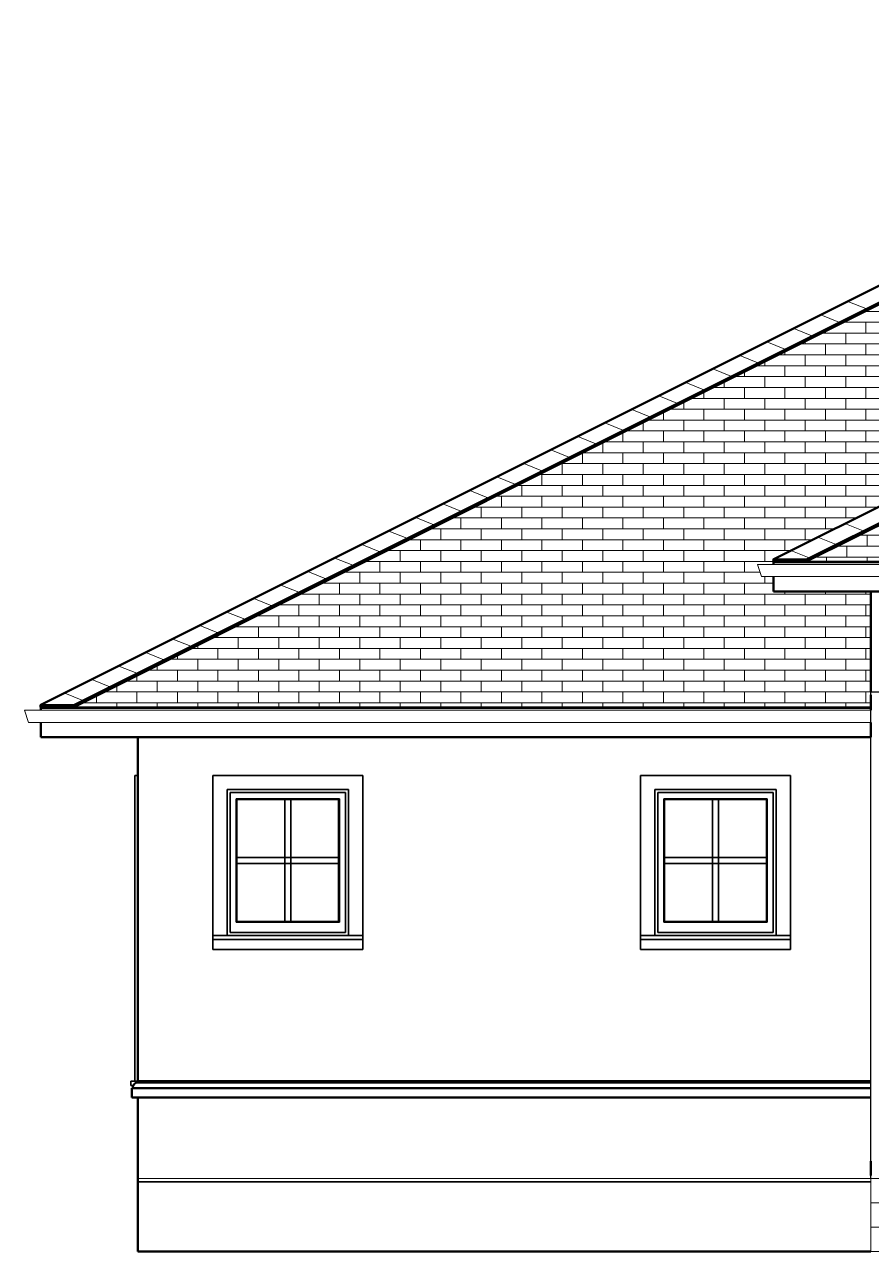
# Model space of a CAD drawing. Header units: inches. Extents: x -382 to 454, y -18 to 290.
# Drawn here: x -382.3 to -173.2, y -18 to 284.8 of the extents above; entities that cross this region are included whole.
import ezdxf

# ---------------------------------------------------------------- set-up
doc = ezdxf.new("R2010")
doc.units = ezdxf.units.IN
doc.header["$LTSCALE"] = 96
doc.header["$MEASUREMENT"] = 0
doc.layers.add('CAD_  Default_Lines', color=7, linetype='Continuous', lineweight=18, true_color=0x000000)
doc.layers.add('CAD_  Default_Patterns', color=7, linetype='Continuous', lineweight=18, true_color=0x000000)

msp = doc.modelspace()

# ---------------------------------------------------------------- linework, layer by layer
at = {"layer": 'CAD_  Default_Lines', "color": 18, "linetype": 'Continuous', "lineweight": 50, "true_color": 0x000000, "transparency": 33554687}
for p, q in [((-42.4, 284.81), (-378.45, 116.79)), ((-39.64, 282.05), (-370.17, 116.79)), ((-39.64, 281.61), (-370.27, 116.29)), ((-56.33, 223.34), (-197.49, 152.76)), ((-56.33, 218.76), (-189.32, 152.26)), ((-189.22, 152.76), (-56.33, 219.21)), ((-189.22, 152.76), (-197.49, 152.76)), ((-197.49, 152.76), (-197.37, 152.26)), ((-197.42, 152.24), (-197.37, 152.26)), ((-197.38, 152.15), (-197.42, 152.24)), ((-197.42, 152.24), (84.77, 152.24)), ((84.71, 152.12), (-197.37, 152.12)), ((-197.37, 151.57), (-197.37, 152.12)), ((-189.32, 152.26), (-189.22, 152.76)), ((-197.37, 144.88), (-197.37, 148.57)), ((84.71, 144.88), (-197.37, 144.88)), ((-173.37, 120), (-173.37, 144.88)), ((-173.32, 120), (-173.37, 120)), ((-173.37, 119.38), (-173.37, 115.59)), ((-370.17, 116.79), (-378.45, 116.79)), ((-378.32, 116.29), (-378.45, 116.79)), ((-378.38, 116.26), (-378.32, 116.29)), ((-378.32, 116.15), (-378.38, 116.26)), ((-378.38, 116.26), (-173.37, 116.26)), ((-378.32, 115.59), (-378.32, 116.15)), ((-378.32, 116.15), (-173.37, 116.15)), ((-370.27, 116.29), (-370.17, 116.79)), ((-378.32, 108.9), (-378.32, 112.59)), ((-173.37, 108.9), (-173.37, 112.59)), ((-173.32, 110.47), (-173.37, 110.47)), ((-173.37, 110.09), (-173.32, 110.09)), ((-378.32, 108.9), (-173.37, 108.9)), ((-354.32, 24), (-354.32, 108.9)), ((-355.82, 22.33), (-173.32, 22.33)), ((-355.82, 22.33), (-355.82, 20)), ((-355.54, 22.68), (-355.57, 22.33)), ((-355.54, 22.68), (-355.44, 23)), ((-355.28, 23.28), (-355.44, 23)), ((-355.28, 23.28), (-355.07, 23.49)), ((-355.07, 23.49), (-354.83, 23.62)), ((-354.83, 23.62), (-354.57, 23.67)), ((-354.57, 24), (-173.32, 24)), ((-354.57, 23.67), (-354.57, 24)), ((-173.32, 23.67), (-354.57, 23.67)), ((-355.82, 20), (-173.32, 20)), ((-354.32, -18), (-354.32, 20)), ((-173.37, 4.25), (-173.32, 4.25)), ((-173.37, 4.25), (-173.37, 0.75)), ((-354.32, -18), (-173.37, -18))]:
    msp.add_line(p, q, dxfattribs=at)
at = {"layer": 'CAD_  Default_Lines', "color": 18, "linetype": 'Continuous', "lineweight": 18, "true_color": 0x000000, "transparency": 33554687}
for p, q in [((88.71, 151.57), (-201.37, 151.57)), ((-200.37, 148.57), (-201.37, 151.57)), ((-200.37, 148.57), (87.71, 148.57)), ((-173.37, 120), (-173.32, 120)), ((-173.37, 120), (-173.37, 119.38)), ((-173.32, 119.38), (-173.37, 119.38)), ((-173.37, 115.59), (-382.32, 115.59)), ((-381.32, 112.59), (-382.32, 115.59)), ((-173.37, 112.59), (-173.37, 115.59)), ((-381.32, 112.59), (-173.37, 112.59)), ((-173.37, 0), (60.71, 0)), ((-173.37, -18), (-173.37, 0)), ((-173.37, -6), (60.71, -6)), ((-173.37, -12), (60.71, -12)), ((60.71, -18), (-173.37, -18))]:
    msp.add_line(p, q, dxfattribs=at)
at = {"layer": 'CAD_  Default_Lines', "color": 18, "linetype": 'Continuous', "lineweight": 25, "true_color": 0x000000, "transparency": 33554687}
for p in [(-173.32, 0), (-161.32, 120)]:
    msp.add_line(p, (-173.32, 120), dxfattribs=at)
at = {"layer": 'CAD_  Default_Lines', "color": 18, "linetype": 'Continuous', "lineweight": 35, "true_color": 0x000000, "transparency": 33554687}
for p, q in [((-355.07, 24), (-355.07, 99.5)), ((-354.32, 99.5), (-355.07, 99.5)), ((-335.82, 99.5), (-335.82, 56.5)), ((-298.82, 99.5), (-335.82, 99.5)), ((-298.82, 56.5), (-298.82, 99.5)), ((-230.2, 56.5), (-230.2, 99.5)), ((-193.2, 99.5), (-230.2, 99.5)), ((-193.2, 99.5), (-193.2, 56.5)), ((-332.32, 96), (-332.32, 60)), ((-332.32, 96), (-302.32, 96)), ((-303.07, 95.25), (-331.57, 95.25)), ((-331.57, 95.25), (-331.57, 60.75)), ((-303.07, 60.75), (-303.07, 95.25)), ((-302.32, 96), (-302.32, 60)), ((-226.7, 96), (-226.7, 60)), ((-196.7, 96), (-226.7, 96)), ((-225.95, 60.75), (-225.95, 95.25)), ((-197.45, 95.25), (-225.95, 95.25)), ((-197.45, 60.75), (-197.45, 95.25)), ((-196.7, 96), (-196.7, 60)), ((-330.07, 63.25), (-330.07, 93.75)), ((-304.57, 93.75), (-330.07, 93.75)), ((-330.07, 93.75), (-329.88, 93.56)), ((-329.88, 63.44), (-329.88, 93.56)), ((-329.88, 93.56), (-304.76, 93.56)), ((-318.07, 63.44), (-318.07, 93.56)), ((-316.57, 93.56), (-316.57, 63.44)), ((-304.57, 93.75), (-304.76, 93.56)), ((-304.76, 93.56), (-304.76, 63.44)), ((-304.57, 93.75), (-304.57, 63.25)), ((-224.45, 63.25), (-224.45, 93.75)), ((-198.95, 93.75), (-224.45, 93.75)), ((-224.45, 93.75), (-224.27, 93.56)), ((-224.27, 63.44), (-224.27, 93.56)), ((-224.27, 93.56), (-199.14, 93.56)), ((-212.45, 63.44), (-212.45, 93.56)), ((-210.95, 93.56), (-210.95, 63.44)), ((-199.14, 93.56), (-198.95, 93.75)), ((-199.14, 93.56), (-199.14, 63.44)), ((-198.95, 93.75), (-198.95, 63.25)), ((-329.88, 79.25), (-304.76, 79.25)), ((-224.27, 79.25), (-199.14, 79.25)), ((-304.76, 77.75), (-329.88, 77.75)), ((-199.14, 77.75), (-224.27, 77.75)), ((-331.57, 60.75), (-303.07, 60.75)), ((-330.07, 63.25), (-329.88, 63.44)), ((-330.07, 63.25), (-304.57, 63.25)), ((-304.76, 63.44), (-329.88, 63.44)), ((-304.76, 63.44), (-304.57, 63.25)), ((-225.95, 60.75), (-197.45, 60.75)), ((-224.45, 63.25), (-224.27, 63.44)), ((-224.45, 63.25), (-198.95, 63.25)), ((-199.14, 63.44), (-224.27, 63.44)), ((-199.14, 63.44), (-198.95, 63.25)), ((-298.82, 60), (-335.82, 60)), ((-298.82, 59), (-335.82, 59)), ((-193.2, 60), (-230.2, 60)), ((-230.2, 59), (-193.2, 59)), ((-335.82, 56.5), (-298.82, 56.5)), ((-230.2, 56.5), (-193.2, 56.5)), ((-356.07, 24), (-354.57, 24)), ((-356.07, 23), (-356.07, 24)), ((-355.44, 23), (-356.07, 23))]:
    msp.add_line(p, q, dxfattribs=at)
at = {"layer": 'CAD_  Default_Lines', "color": 18, "linetype": 'Continuous', "lineweight": 9, "true_color": 0x000000, "transparency": 33554687}
for p, q in [((-354.32, 0), (-173.37, 0)), ((-354.32, -0.87), (-354.32, 0)), ((-173.37, 0), (-173.37, 0.75)), ((-173.32, 0.75), (-173.37, 0.75)), ((-173.37, -0.75), (-354.32, -0.75)), ((-354.32, -0.87), (-173.37, -0.87))]:
    msp.add_line(p, q, dxfattribs=at)
at = {"layer": 'CAD_  Default_Patterns', "color": 18, "linetype": 'Continuous', "lineweight": 0, "true_color": 0x000000, "transparency": 33554687}
for p, q in [((-370.4, 116.79), (-39.71, 282.13)), ((-189.44, 152.76), (-56.33, 219.32)), ((-179.06, 216.48), (-174.59, 214.69)), ((-185.73, 213.15), (-181.26, 211.36)), ((-177.92, 213.02), (-177.8, 212.97)), ((-174.82, 214.02), (-74.98, 214.02)), ((-174.56, 214.14), (-174.56, 214.02)), ((-192.4, 209.81), (-187.92, 208.02)), ((-184.59, 209.69), (-184.47, 209.64)), ((-184.56, 209.14), (-184.56, 208.65)), ((-180.19, 211.33), (-80.35, 211.33)), ((-179.56, 211.64), (-179.56, 211.33)), ((-174.56, 211.33), (-174.56, 208.65)), ((-199.06, 206.48), (-194.59, 204.69)), ((-191.26, 206.36), (-191.13, 206.31)), ((-190.92, 205.97), (-91.08, 205.97)), ((-189.56, 206.64), (-189.56, 205.97)), ((-185.55, 208.65), (-85.72, 208.65)), ((-184.56, 205.97), (-184.56, 203.28)), ((-179.56, 208.65), (-179.56, 205.97)), ((-174.56, 205.97), (-174.56, 203.28)), ((-205.73, 203.15), (-201.26, 201.36)), ((-197.92, 203.02), (-197.8, 202.97)), ((-196.29, 203.28), (-96.45, 203.28)), ((-194.56, 204.14), (-194.56, 203.28)), ((-189.56, 203.28), (-189.56, 200.6)), ((-179.56, 203.28), (-179.56, 200.6)), ((-201.65, 200.6), (-101.82, 200.6)), ((-199.56, 201.64), (-199.56, 200.6)), ((-194.56, 200.6), (-194.56, 197.92)), ((-184.56, 200.6), (-184.56, 197.92)), ((-174.56, 200.6), (-174.56, 197.92)), ((-212.4, 199.81), (-207.92, 198.02)), ((-207.02, 197.92), (-107.18, 197.92)), ((-204.59, 199.69), (-204.47, 199.64)), ((-204.56, 199.14), (-204.56, 197.92)), ((-199.56, 197.92), (-199.56, 195.23)), ((-189.56, 197.92), (-189.56, 195.23)), ((-179.56, 197.92), (-179.56, 195.23)), ((-219.06, 196.48), (-214.59, 194.69)), ((-214.56, 194.14), (-214.56, 192.55)), ((-212.39, 195.23), (-112.55, 195.23)), ((-211.26, 196.36), (-211.13, 196.31)), ((-209.56, 196.64), (-209.56, 195.23)), ((-204.56, 195.23), (-204.56, 192.55)), ((-194.56, 195.23), (-194.56, 192.55)), ((-184.56, 195.23), (-184.56, 192.55)), ((-174.56, 195.23), (-174.56, 192.55)), ((-225.73, 193.15), (-221.26, 191.36)), ((-219.56, 191.64), (-219.56, 189.87)), ((-217.92, 193.02), (-217.8, 192.97)), ((-217.75, 192.55), (-117.92, 192.55)), ((-209.56, 192.55), (-209.56, 189.87)), ((-199.56, 192.55), (-199.56, 189.87)), ((-189.56, 192.55), (-189.56, 189.87)), ((-179.56, 192.55), (-179.56, 189.87)), ((-232.4, 189.81), (-227.92, 188.02)), ((-224.59, 189.69), (-224.47, 189.64)), ((-224.56, 189.14), (-224.56, 187.18)), ((-223.12, 189.87), (-123.28, 189.87)), ((-214.56, 189.87), (-214.56, 187.18)), ((-204.56, 189.87), (-204.56, 187.18)), ((-194.56, 189.87), (-194.56, 187.18)), ((-184.56, 189.87), (-184.56, 187.18)), ((-174.56, 189.87), (-174.56, 187.18)), ((-239.06, 186.48), (-234.59, 184.69)), ((-231.26, 186.36), (-231.13, 186.31)), ((-229.56, 186.64), (-229.56, 184.5)), ((-228.49, 187.18), (-128.65, 187.18)), ((-219.56, 187.18), (-219.56, 184.5)), ((-209.56, 187.18), (-209.56, 184.5)), ((-199.56, 187.18), (-199.56, 184.5)), ((-189.56, 187.18), (-189.56, 184.5)), ((-179.56, 187.18), (-179.56, 184.5)), ((-245.73, 183.15), (-241.26, 181.36)), ((-239.22, 181.82), (-139.38, 181.82)), ((-237.92, 183.02), (-237.8, 182.97)), ((-234.56, 184.14), (-234.56, 181.82)), ((-233.85, 184.5), (-134.02, 184.5)), ((-229.56, 181.82), (-229.56, 179.13)), ((-224.56, 184.5), (-224.56, 181.82)), ((-219.56, 181.82), (-219.56, 179.13)), ((-214.56, 184.5), (-214.56, 181.82)), ((-209.56, 181.82), (-209.56, 179.13)), ((-204.56, 184.5), (-204.56, 181.82)), ((-199.56, 181.82), (-199.56, 179.13)), ((-194.56, 184.5), (-194.56, 181.82)), ((-189.56, 181.82), (-189.56, 179.13)), ((-184.56, 184.5), (-184.56, 181.82)), ((-179.56, 181.82), (-179.56, 179.13)), ((-174.56, 184.5), (-174.56, 181.82)), ((-252.4, 179.81), (-247.92, 178.02)), ((-244.59, 179.69), (-244.47, 179.64)), ((-244.59, 179.13), (-144.75, 179.13)), ((-244.56, 179.13), (-244.56, 176.45)), ((-239.56, 181.64), (-239.56, 179.13)), ((-234.56, 179.13), (-234.56, 176.45)), ((-224.56, 179.13), (-224.56, 176.45)), ((-214.56, 179.13), (-214.56, 176.45)), ((-204.56, 179.13), (-204.56, 176.45)), ((-194.56, 179.13), (-194.56, 176.45)), ((-184.56, 179.13), (-184.56, 176.45)), ((-174.56, 179.13), (-174.56, 176.45)), ((-259.06, 176.48), (-254.59, 174.69)), ((-251.26, 176.36), (-251.13, 176.31)), ((-249.95, 176.45), (-150.12, 176.45)), ((-249.56, 176.45), (-249.56, 173.77)), ((-239.56, 176.45), (-239.56, 173.77)), ((-229.56, 176.45), (-229.56, 173.77)), ((-219.56, 176.45), (-219.56, 173.77)), ((-209.56, 176.45), (-209.56, 173.77)), ((-199.56, 176.45), (-199.56, 173.77)), ((-189.56, 176.45), (-189.56, 173.77)), ((-179.56, 176.45), (-179.56, 173.77)), ((-265.73, 173.15), (-261.26, 171.36)), ((-257.92, 173.02), (-257.8, 172.97)), ((-255.32, 173.77), (-155.48, 173.77)), ((-254.56, 173.77), (-254.56, 171.08)), ((-244.56, 173.77), (-244.56, 171.08)), ((-234.56, 173.77), (-234.56, 171.08)), ((-224.56, 173.77), (-224.56, 171.08)), ((-214.56, 173.77), (-214.56, 171.08)), ((-204.56, 173.77), (-204.56, 171.08)), ((-194.56, 173.77), (-194.56, 171.08)), ((-184.56, 173.77), (-184.56, 171.08)), ((-174.56, 173.77), (-174.56, 171.08)), ((-272.4, 169.81), (-267.92, 168.02)), ((-264.59, 169.69), (-264.47, 169.64)), ((-260.69, 171.08), (-160.85, 171.08)), ((-259.56, 171.08), (-259.56, 168.4)), ((-249.56, 171.08), (-249.56, 168.4)), ((-239.56, 171.08), (-239.56, 168.4)), ((-229.56, 171.08), (-229.56, 168.4)), ((-219.56, 171.08), (-219.56, 168.4)), ((-209.56, 171.08), (-209.56, 168.4)), ((-199.56, 171.08), (-199.56, 168.4)), ((-189.56, 171.08), (-189.56, 168.4)), ((-179.56, 171.08), (-179.56, 168.4)), ((-266.05, 168.4), (-166.22, 168.4)), ((-264.56, 168.4), (-264.56, 165.72)), ((-254.56, 168.4), (-254.56, 165.72)), ((-244.56, 168.4), (-244.56, 165.72)), ((-234.56, 168.4), (-234.56, 165.72)), ((-224.56, 168.4), (-224.56, 165.72)), ((-214.56, 168.4), (-214.56, 165.72)), ((-204.56, 168.4), (-204.56, 165.72)), ((-194.56, 168.4), (-194.56, 165.72)), ((-184.56, 168.4), (-184.56, 165.72)), ((-174.56, 168.4), (-174.56, 165.72)), ((-279.06, 166.48), (-274.59, 164.69)), ((-271.42, 165.72), (-171.58, 165.72)), ((-271.26, 166.36), (-271.13, 166.31)), ((-269.56, 165.72), (-269.56, 163.03)), ((-259.56, 165.72), (-259.56, 163.03)), ((-249.56, 165.72), (-249.56, 163.03)), ((-239.56, 165.72), (-239.56, 163.03)), ((-229.56, 165.72), (-229.56, 163.03)), ((-219.56, 165.72), (-219.56, 163.03)), ((-209.56, 165.72), (-209.56, 163.03)), ((-199.56, 165.72), (-199.56, 163.03)), ((-189.56, 165.72), (-189.56, 163.03)), ((-179.56, 165.72), (-179.56, 163.03)), ((-285.73, 163.15), (-281.26, 161.36)), ((-277.92, 163.02), (-277.8, 162.97)), ((-276.79, 163.03), (-176.95, 163.03)), ((-274.56, 163.03), (-274.56, 160.35)), ((-264.56, 163.03), (-264.56, 160.35)), ((-254.56, 163.03), (-254.56, 160.35)), ((-244.56, 163.03), (-244.56, 160.35)), ((-234.56, 163.03), (-234.56, 160.35)), ((-224.56, 163.03), (-224.56, 160.35)), ((-214.56, 163.03), (-214.56, 160.35)), ((-204.56, 163.03), (-204.56, 160.35)), ((-194.56, 163.03), (-194.56, 160.35)), ((-184.56, 163.03), (-184.56, 160.35)), ((-179.74, 161.64), (-175.26, 159.85)), ((-292.4, 159.81), (-287.92, 158.02)), ((-287.52, 157.67), (-187.68, 157.67)), ((-284.59, 159.69), (-284.47, 159.64)), ((-284.56, 157.67), (-284.56, 154.98)), ((-282.15, 160.35), (-182.32, 160.35)), ((-279.56, 160.35), (-279.56, 157.67)), ((-274.56, 157.67), (-274.56, 154.98)), ((-269.56, 160.35), (-269.56, 157.67)), ((-264.56, 157.67), (-264.56, 154.98)), ((-259.56, 160.35), (-259.56, 157.67)), ((-254.56, 157.67), (-254.56, 154.98)), ((-249.56, 160.35), (-249.56, 157.67)), ((-244.56, 157.67), (-244.56, 154.98)), ((-239.56, 160.35), (-239.56, 157.67)), ((-234.56, 157.67), (-234.56, 154.98)), ((-229.56, 160.35), (-229.56, 157.67)), ((-224.56, 157.67), (-224.56, 154.98)), ((-219.56, 160.35), (-219.56, 157.67)), ((-214.56, 157.67), (-214.56, 154.98)), ((-209.56, 160.35), (-209.56, 157.67)), ((-204.56, 157.67), (-204.56, 154.98)), ((-199.56, 160.35), (-199.56, 157.67)), ((-194.56, 157.67), (-194.56, 154.98)), ((-189.56, 160.35), (-189.56, 157.67)), ((-186.4, 158.31), (-181.93, 156.52)), ((-178.6, 158.18), (-178.47, 158.13)), ((-176.33, 158.76), (63.68, 158.76)), ((-174.29, 158.76), (-174.29, 156.08)), ((-299.06, 156.48), (-294.59, 154.69)), ((-292.88, 154.98), (-193.05, 154.98)), ((-291.26, 156.36), (-291.13, 156.31)), ((-289.56, 154.98), (-289.56, 152.3)), ((-279.56, 154.98), (-279.56, 152.3)), ((-269.56, 154.98), (-269.56, 152.3)), ((-259.56, 154.98), (-259.56, 152.3)), ((-249.56, 154.98), (-249.56, 152.3)), ((-239.56, 154.98), (-239.56, 152.3)), ((-229.56, 154.98), (-229.56, 152.3)), ((-219.56, 154.98), (-219.56, 152.3)), ((-209.56, 154.98), (-209.56, 152.3)), ((-199.56, 154.98), (-199.56, 152.3)), ((-193.07, 154.97), (-188.6, 153.18)), ((-185.26, 154.85), (-185.14, 154.8)), ((-181.7, 156.08), (69.04, 156.08)), ((-179.29, 156.08), (-179.29, 153.39)), ((-305.73, 153.15), (-301.26, 151.36)), ((-298.25, 152.3), (-197.38, 152.3)), ((-297.92, 153.02), (-297.8, 152.97)), ((-294.56, 152.3), (-294.56, 149.62)), ((-284.56, 152.3), (-284.56, 149.62)), ((-274.56, 152.3), (-274.56, 149.62)), ((-264.56, 152.3), (-264.56, 149.62)), ((-254.56, 152.3), (-254.56, 149.62)), ((-244.56, 152.3), (-244.56, 149.62)), ((-234.56, 152.3), (-234.56, 149.62)), ((-224.56, 152.3), (-224.56, 149.62)), ((-214.56, 152.3), (-214.56, 149.62)), ((-204.56, 152.3), (-204.56, 149.62)), ((-194.29, 152.26), (-194.29, 152.24)), ((-187.06, 153.39), (74.41, 153.39)), ((-184.29, 153.39), (-184.29, 152.24)), ((-174.29, 153.39), (-174.29, 152.24)), ((-312.4, 149.81), (-307.92, 148.02)), ((-304.59, 149.69), (-304.47, 149.64)), ((-303.62, 149.62), (-200.72, 149.62)), ((-299.56, 149.62), (-299.56, 146.93)), ((-289.56, 149.62), (-289.56, 146.93)), ((-279.56, 149.62), (-279.56, 146.93)), ((-269.56, 149.62), (-269.56, 146.93)), ((-259.56, 149.62), (-259.56, 146.93)), ((-249.56, 149.62), (-249.56, 146.93)), ((-239.56, 149.62), (-239.56, 146.93)), ((-229.56, 149.62), (-229.56, 146.93)), ((-219.56, 149.62), (-219.56, 146.93)), ((-209.56, 149.62), (-209.56, 146.93)), ((-199.56, 148.57), (-199.56, 146.93)), ((-319.06, 146.48), (-314.59, 144.69)), ((-311.26, 146.36), (-311.13, 146.31)), ((-308.98, 146.93), (-197.37, 146.93)), ((-304.56, 146.93), (-304.56, 144.25)), ((-294.56, 146.93), (-294.56, 144.25)), ((-284.56, 146.93), (-284.56, 144.25)), ((-274.56, 146.93), (-274.56, 144.25)), ((-264.56, 146.93), (-264.56, 144.25)), ((-254.56, 146.93), (-254.56, 144.25)), ((-244.56, 146.93), (-244.56, 144.25)), ((-234.56, 146.93), (-234.56, 144.25)), ((-224.56, 146.93), (-224.56, 144.25)), ((-214.56, 146.93), (-214.56, 144.25)), ((-204.56, 146.93), (-204.56, 144.25)), ((-325.73, 143.15), (-321.26, 141.36)), ((-317.92, 143.02), (-317.8, 142.97)), ((-314.35, 144.25), (-173.37, 144.25)), ((-309.56, 144.25), (-309.56, 141.57)), ((-299.56, 144.25), (-299.56, 141.57)), ((-289.56, 144.25), (-289.56, 141.57)), ((-279.56, 144.25), (-279.56, 141.57)), ((-269.56, 144.25), (-269.56, 141.57)), ((-259.56, 144.25), (-259.56, 141.57)), ((-249.56, 144.25), (-249.56, 141.57)), ((-239.56, 144.25), (-239.56, 141.57)), ((-229.56, 144.25), (-229.56, 141.57)), ((-219.56, 144.25), (-219.56, 141.57)), ((-209.56, 144.25), (-209.56, 141.57)), ((-199.56, 144.25), (-199.56, 141.57)), ((-194.56, 144.88), (-194.56, 144.25)), ((-189.56, 144.25), (-189.56, 141.57)), ((-184.56, 144.88), (-184.56, 144.25)), ((-179.56, 144.25), (-179.56, 141.57)), ((-174.56, 144.88), (-174.56, 144.25)), ((-332.4, 139.81), (-327.92, 138.02)), ((-324.59, 139.69), (-324.47, 139.64)), ((-319.72, 141.57), (-173.37, 141.57)), ((-319.56, 141.64), (-319.56, 141.57)), ((-314.56, 141.57), (-314.56, 138.88)), ((-304.56, 141.57), (-304.56, 138.88)), ((-294.56, 141.57), (-294.56, 138.88)), ((-284.56, 141.57), (-284.56, 138.88)), ((-274.56, 141.57), (-274.56, 138.88)), ((-264.56, 141.57), (-264.56, 138.88)), ((-254.56, 141.57), (-254.56, 138.88)), ((-244.56, 141.57), (-244.56, 138.88)), ((-234.56, 141.57), (-234.56, 138.88)), ((-224.56, 141.57), (-224.56, 138.88)), ((-214.56, 141.57), (-214.56, 138.88)), ((-204.56, 141.57), (-204.56, 138.88)), ((-194.56, 141.57), (-194.56, 138.88)), ((-184.56, 141.57), (-184.56, 138.88)), ((-174.56, 141.57), (-174.56, 138.88)), ((-339.06, 136.48), (-334.59, 134.69)), ((-331.26, 136.36), (-331.13, 136.31)), ((-329.56, 136.64), (-329.56, 136.2)), ((-325.08, 138.88), (-173.37, 138.88)), ((-324.56, 139.14), (-324.56, 138.88)), ((-319.56, 138.88), (-319.56, 136.2)), ((-309.56, 138.88), (-309.56, 136.2)), ((-299.56, 138.88), (-299.56, 136.2)), ((-289.56, 138.88), (-289.56, 136.2)), ((-279.56, 138.88), (-279.56, 136.2)), ((-269.56, 138.88), (-269.56, 136.2)), ((-259.56, 138.88), (-259.56, 136.2)), ((-249.56, 138.88), (-249.56, 136.2)), ((-239.56, 138.88), (-239.56, 136.2)), ((-229.56, 138.88), (-229.56, 136.2)), ((-219.56, 138.88), (-219.56, 136.2)), ((-209.56, 138.88), (-209.56, 136.2)), ((-199.56, 138.88), (-199.56, 136.2)), ((-189.56, 138.88), (-189.56, 136.2)), ((-179.56, 138.88), (-179.56, 136.2)), ((-335.82, 133.52), (-173.37, 133.52)), ((-334.56, 134.14), (-334.56, 133.52)), ((-330.45, 136.2), (-173.37, 136.2)), ((-329.56, 133.52), (-329.56, 130.83)), ((-324.56, 136.2), (-324.56, 133.52)), ((-319.56, 133.52), (-319.56, 130.83)), ((-314.56, 136.2), (-314.56, 133.52)), ((-309.56, 133.52), (-309.56, 130.83)), ((-304.56, 136.2), (-304.56, 133.52)), ((-299.56, 133.52), (-299.56, 130.83)), ((-294.56, 136.2), (-294.56, 133.52)), ((-289.56, 133.52), (-289.56, 130.83)), ((-284.56, 136.2), (-284.56, 133.52)), ((-279.56, 133.52), (-279.56, 130.83)), ((-274.56, 136.2), (-274.56, 133.52)), ((-269.56, 133.52), (-269.56, 130.83)), ((-264.56, 136.2), (-264.56, 133.52)), ((-259.56, 133.52), (-259.56, 130.83)), ((-254.56, 136.2), (-254.56, 133.52)), ((-249.56, 133.52), (-249.56, 130.83)), ((-244.56, 136.2), (-244.56, 133.52)), ((-239.56, 133.52), (-239.56, 130.83)), ((-234.56, 136.2), (-234.56, 133.52)), ((-229.56, 133.52), (-229.56, 130.83)), ((-224.56, 136.2), (-224.56, 133.52)), ((-219.56, 133.52), (-219.56, 130.83)), ((-214.56, 136.2), (-214.56, 133.52)), ((-209.56, 133.52), (-209.56, 130.83)), ((-204.56, 136.2), (-204.56, 133.52)), ((-199.56, 133.52), (-199.56, 130.83)), ((-194.56, 136.2), (-194.56, 133.52)), ((-189.56, 133.52), (-189.56, 130.83)), ((-184.56, 136.2), (-184.56, 133.52)), ((-179.56, 133.52), (-179.56, 130.83)), ((-174.56, 136.2), (-174.56, 133.52)), ((-345.73, 133.15), (-341.26, 131.36)), ((-341.18, 130.83), (-173.37, 130.83)), ((-339.56, 131.64), (-339.56, 130.83)), ((-337.92, 133.02), (-337.8, 132.97)), ((-334.56, 130.83), (-334.56, 128.15)), ((-324.56, 130.83), (-324.56, 128.15)), ((-314.56, 130.83), (-314.56, 128.15)), ((-304.56, 130.83), (-304.56, 128.15)), ((-294.56, 130.83), (-294.56, 128.15)), ((-284.56, 130.83), (-284.56, 128.15)), ((-274.56, 130.83), (-274.56, 128.15)), ((-264.56, 130.83), (-264.56, 128.15)), ((-254.56, 130.83), (-254.56, 128.15)), ((-244.56, 130.83), (-244.56, 128.15)), ((-234.56, 130.83), (-234.56, 128.15)), ((-224.56, 130.83), (-224.56, 128.15)), ((-214.56, 130.83), (-214.56, 128.15)), ((-204.56, 130.83), (-204.56, 128.15)), ((-194.56, 130.83), (-194.56, 128.15)), ((-184.56, 130.83), (-184.56, 128.15)), ((-174.56, 130.83), (-174.56, 128.15)), ((-352.4, 129.81), (-347.92, 128.02)), ((-346.55, 128.15), (-173.37, 128.15)), ((-344.59, 129.69), (-344.47, 129.64)), ((-344.56, 129.14), (-344.56, 128.15)), ((-339.56, 128.15), (-339.56, 125.47)), ((-329.56, 128.15), (-329.56, 125.47)), ((-319.56, 128.15), (-319.56, 125.47)), ((-309.56, 128.15), (-309.56, 125.47)), ((-299.56, 128.15), (-299.56, 125.47)), ((-289.56, 128.15), (-289.56, 125.47)), ((-279.56, 128.15), (-279.56, 125.47)), ((-269.56, 128.15), (-269.56, 125.47)), ((-259.56, 128.15), (-259.56, 125.47)), ((-249.56, 128.15), (-249.56, 125.47)), ((-239.56, 128.15), (-239.56, 125.47)), ((-229.56, 128.15), (-229.56, 125.47)), ((-219.56, 128.15), (-219.56, 125.47)), ((-209.56, 128.15), (-209.56, 125.47)), ((-199.56, 128.15), (-199.56, 125.47)), ((-189.56, 128.15), (-189.56, 125.47)), ((-179.56, 128.15), (-179.56, 125.47)), ((-359.06, 126.48), (-354.59, 124.69)), ((-351.92, 125.47), (-173.37, 125.47)), ((-351.26, 126.36), (-351.13, 126.31)), ((-349.56, 126.64), (-349.56, 125.47)), ((-344.56, 125.47), (-344.56, 122.78)), ((-334.56, 125.47), (-334.56, 122.78)), ((-324.56, 125.47), (-324.56, 122.78)), ((-314.56, 125.47), (-314.56, 122.78)), ((-304.56, 125.47), (-304.56, 122.78)), ((-294.56, 125.47), (-294.56, 122.78)), ((-284.56, 125.47), (-284.56, 122.78)), ((-274.56, 125.47), (-274.56, 122.78)), ((-264.56, 125.47), (-264.56, 122.78)), ((-254.56, 125.47), (-254.56, 122.78)), ((-244.56, 125.47), (-244.56, 122.78)), ((-234.56, 125.47), (-234.56, 122.78)), ((-224.56, 125.47), (-224.56, 122.78)), ((-214.56, 125.47), (-214.56, 122.78)), ((-204.56, 125.47), (-204.56, 122.78)), ((-194.56, 125.47), (-194.56, 122.78)), ((-184.56, 125.47), (-184.56, 122.78)), ((-174.56, 125.47), (-174.56, 122.78)), ((-365.73, 123.15), (-361.26, 121.36)), ((-359.56, 121.64), (-359.56, 120.1)), ((-357.92, 123.02), (-357.8, 122.97)), ((-357.28, 122.78), (-173.37, 122.78)), ((-354.56, 124.14), (-354.56, 122.78)), ((-349.56, 122.78), (-349.56, 120.1)), ((-339.56, 122.78), (-339.56, 120.1)), ((-329.56, 122.78), (-329.56, 120.1)), ((-319.56, 122.78), (-319.56, 120.1)), ((-309.56, 122.78), (-309.56, 120.1)), ((-299.56, 122.78), (-299.56, 120.1)), ((-289.56, 122.78), (-289.56, 120.1)), ((-279.56, 122.78), (-279.56, 120.1)), ((-269.56, 122.78), (-269.56, 120.1)), ((-259.56, 122.78), (-259.56, 120.1)), ((-249.56, 122.78), (-249.56, 120.1)), ((-239.56, 122.78), (-239.56, 120.1)), ((-229.56, 122.78), (-229.56, 120.1)), ((-219.56, 122.78), (-219.56, 120.1)), ((-209.56, 122.78), (-209.56, 120.1)), ((-199.56, 122.78), (-199.56, 120.1)), ((-189.56, 122.78), (-189.56, 120.1)), ((-179.56, 122.78), (-179.56, 120.1)), ((-372.4, 119.81), (-367.92, 118.02)), ((-364.59, 119.69), (-364.47, 119.64)), ((-364.56, 119.14), (-364.56, 117.42)), ((-362.65, 120.1), (-173.37, 120.1)), ((-354.56, 120.1), (-354.56, 117.42)), ((-344.56, 120.1), (-344.56, 117.42)), ((-334.56, 120.1), (-334.56, 117.42)), ((-324.56, 120.1), (-324.56, 117.42)), ((-314.56, 120.1), (-314.56, 117.42)), ((-304.56, 120.1), (-304.56, 117.42)), ((-294.56, 120.1), (-294.56, 117.42)), ((-284.56, 120.1), (-284.56, 117.42)), ((-274.56, 120.1), (-274.56, 117.42)), ((-264.56, 120.1), (-264.56, 117.42)), ((-254.56, 120.1), (-254.56, 117.42)), ((-244.56, 120.1), (-244.56, 117.42)), ((-234.56, 120.1), (-234.56, 117.42)), ((-224.56, 120.1), (-224.56, 117.42)), ((-214.56, 120.1), (-214.56, 117.42)), ((-204.56, 120.1), (-204.56, 117.42)), ((-194.56, 120.1), (-194.56, 117.42)), ((-184.56, 120.1), (-184.56, 117.42)), ((-174.56, 120.1), (-174.56, 117.42)), ((-369.56, 116.64), (-369.56, 116.26)), ((-368.02, 117.42), (-173.37, 117.42)), ((-359.56, 117.42), (-359.56, 116.26)), ((-349.56, 117.42), (-349.56, 116.26)), ((-339.56, 117.42), (-339.56, 116.26)), ((-329.56, 117.42), (-329.56, 116.26)), ((-319.56, 117.42), (-319.56, 116.26)), ((-309.56, 117.42), (-309.56, 116.26)), ((-299.56, 117.42), (-299.56, 116.26)), ((-289.56, 117.42), (-289.56, 116.26)), ((-279.56, 117.42), (-279.56, 116.26)), ((-269.56, 117.42), (-269.56, 116.26)), ((-259.56, 117.42), (-259.56, 116.26)), ((-249.56, 117.42), (-249.56, 116.26)), ((-239.56, 117.42), (-239.56, 116.26)), ((-229.56, 117.42), (-229.56, 116.26)), ((-219.56, 117.42), (-219.56, 116.26)), ((-209.56, 117.42), (-209.56, 116.26)), ((-199.56, 117.42), (-199.56, 116.26)), ((-189.56, 117.42), (-189.56, 116.26)), ((-179.56, 117.42), (-179.56, 116.26))]:
    msp.add_line(p, q, dxfattribs=at)

doc.saveas('drawing.dxf')
